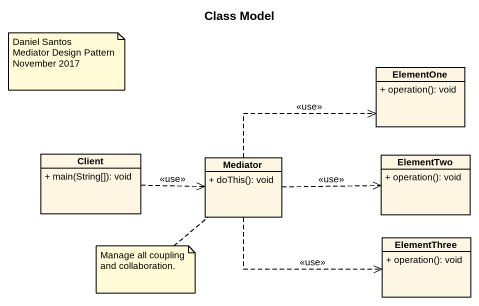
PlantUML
@startuml
title Class Model
hide circle
hide empty members
skinparam classAttributeIconSize 0
class ElementOne {
  + operation(): void
}
class Client {
  + main(String[]): void
}
class Mediator {
  + doThis(): void
}
class ElementTwo {
  + operation(): void
}
class ElementThree {
  + operation(): void
}
Client .right.> Mediator : <<use>>
Mediator .right.> ElementOne : <<use>>
Mediator .right.> ElementTwo : <<use>>
Mediator .right.> ElementThree : <<use>>
note as N1
  Daniel Santos
  Mediator Design Pattern
  November 2017
end note
note bottom of Mediator : Manage all coupling and collaboration.
@enduml
